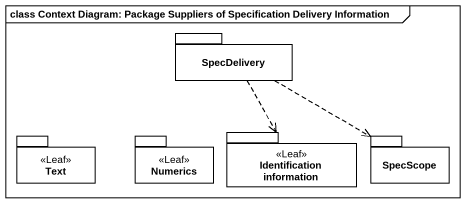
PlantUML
@startuml
mainframe class Context Diagram: Package Suppliers of Specification Delivery Information
package SpecDelivery {
}
package "Identification information" as Identification_information <<Leaf>> {
}
package Text <<Leaf>> {
}
package Numerics <<Leaf>> {
}
package SpecScope {
}
SpecDelivery ..> Identification_information
SpecDelivery .right.> SpecScope
@enduml
